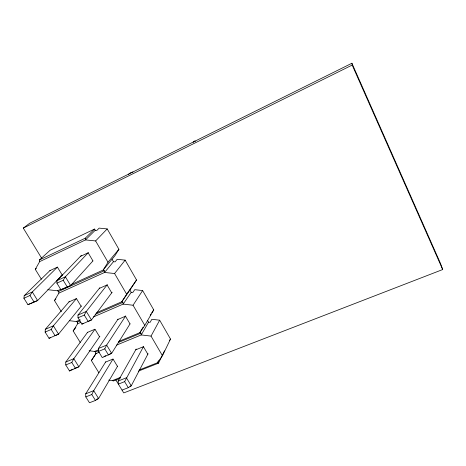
<?xml version="1.0" encoding="UTF-8"?>
<svg xmlns="http://www.w3.org/2000/svg" width="466" height="466" viewBox="0 0 466 466"><rect width="100%" height="100%" fill="white"/><g stroke="black" fill="none" stroke-linecap="round" stroke-linejoin="round"><path stroke-width="0.7" d="M99.875 336.248L78.847 366.783L69.539 370.988L65.758 364.954L65.788 362.035L87.649 332.188M92.903 260.943L70.669 285.541L60.9 289.701L56.91 283.153L57.003 280.631L81.364 255.397M81.457 305.906L58.535 334.134L49.035 338.304L45.138 332.095L45.301 329.34L69.533 301.234M62.293 274.992L37.63 300.529L27.925 304.659L23.912 298.269L24.215 295.689L50.229 270.303M136.194 349.011L118.125 381.048L118.416 384.095L124.632 381.654L143.505 346.553M139.322 369.934L157.531 362.734L162.459 355.721L170.504 339.056L159.663 320.2L151.846 319.292L150.116 322.344L148.543 322.157L147.582 320.503M138.315 371.146L158.51 363.171L164.481 350.822M158.481 360.789L157.531 362.734L158.51 363.171M117.636 366.101L98.594 398.517L95.478 400.422L89.472 402.752L85.796 396.892L91.802 394.533L93.707 390.665L112.999 359.1M130.072 323.835L111.636 353.356L102.27 357.597L98.512 351.422L104.751 348.848L106.65 345.096L125.733 315.861M148.089 353.7L131.249 385.813L128.278 387.677L122.075 390.089M65.758 364.954L71.787 362.466L73.82 358.703L94.901 329.322M162.459 355.721L151.036 336.103L159.663 320.2M112.172 292.24L91.458 319.95L81.888 324.144L78.02 317.795L84.282 315.068L86.315 311.439L107.302 284.65M41.358 279.21L35.288 269.331L39.645 261.63L85.505 239.908L95.239 230.256L96.858 230.42L99.165 228.113L107.203 228.917L118.912 249.287L115.032 255.572L103.178 270.041L71.38 284.476M148.543 322.157L141.233 334.932L116.552 345.114M118.545 341.496L139.893 332.654L144.792 325.379L153.739 309.896L142.625 290.551L134.738 289.677L132.822 292.491L131.231 292.316L129.921 290.05L136.55 279.984L125.144 260.133L117.182 259.294L115.079 261.863L113.471 261.688L112.125 259.37M143.05 327.214L139.893 332.654L140.924 333.167L141.233 334.932L151.036 336.103M61.343 311.702L54.481 300.541L58.885 293.114L104.588 272.447L113.471 261.688M45.138 332.095L51.19 329.462L53.363 325.821L76.308 298.741M118.912 249.287L107.996 262.212L103.178 270.041L104.32 270.717L104.588 272.447L114.589 273.525L126.641 294.221L121.783 301.77L96.701 312.639M80.228 342.417L73.174 330.942L77.624 323.777L80.921 322.35M56.91 283.153L63.201 280.276L65.38 276.781L88.359 252.578M85.796 396.892L85.703 393.817L105.753 361.791M98.856 372.707L91.383 360.556L95.874 353.642L99.211 352.267M144.792 325.379L133.055 305.236L142.625 290.551M23.912 298.269L29.987 295.485L32.305 291.972L57.475 267.065M91.383 360.556L96.107 353.473M98.512 351.422L98.338 348.539L118.044 319.111M150.198 315.167L150.984 313.997M151.776 312.826L153.739 309.896M131.231 292.316L123.152 304.106L93.462 316.932M126.641 294.221L136.55 279.984M129.921 290.05L121.783 301.77L122.867 302.358L123.152 304.106L133.055 305.236M169.315 340.757L170.504 339.056M73.174 330.942L75.836 327.516M114.589 273.525L125.144 260.133M78.02 317.795L77.973 315.086L99.8 287.796M54.481 300.541L55.92 298.962M95.239 230.256L94.546 229.062L85.266 238.202L85.505 239.908L95.612 240.945L107.203 228.917M35.288 269.331L36.325 268.369M39.645 261.63L39.47 259.935L50.171 250.23L94.546 229.062M41.8 258.461L23.3 228.095L29.643 223.272L351.906 63.248L440.487 263.441L442.7 269.546L123.74 392.92L115.813 379.907M69.539 370.988L70.395 370.377M23.3 228.095L352.185 65.071L351.906 63.248M81.888 324.144L83.117 323.538M49.035 338.304L50.479 337.605M39.47 259.935L85.266 238.202M49.885 270.635L57.417 267.123L62.223 275.068L60.97 275.645M80.379 256.416L88.156 252.788L92.932 260.908M24.215 295.689L32.305 291.972L37.63 300.529L27.925 304.659M57.003 280.631L65.38 276.781L70.669 285.541L60.9 289.701M47.812 289.701L57.464 290.79L60.778 289.287M57.464 290.79L58.687 291.401L104.32 270.717M68.939 301.921L76.447 298.578L81.125 306.313M99.328 288.39L107.075 284.936L111.724 292.84M45.301 329.34L53.363 325.821L58.535 334.134L55.081 335.695L51.19 329.462M77.973 315.086L86.315 311.439L91.458 319.95L88.15 321.447L84.282 315.068M69.411 320.701L76.238 321.511L80.199 319.793M76.238 321.511L77.403 322.041L80.041 320.905M95.192 314.34L122.867 302.358M87.497 332.392L94.982 329.206L99.538 336.743M117.776 319.513L125.488 316.233L130.02 323.922M65.788 362.035L73.82 358.703L78.847 366.783L74.164 368.699M98.338 348.539L106.65 345.096L111.636 353.356L109.085 354.405M89.117 350.77L94.528 351.44L98.53 349.78M94.528 351.44L95.635 351.894L98.297 350.793M118.282 342.533L140.924 333.167M70.82 370.068L72.824 369.247M103.976 356.496L105.893 355.709M105.578 362.07L113.034 359.047L117.473 366.387M135.734 349.82L143.423 346.704L147.833 354.195M108.741 380.134L112.347 380.6L120.444 377.396M120.135 378.328L113.401 380.984L112.347 380.6M85.703 393.817L93.707 390.665L98.594 398.517L96.59 399.292M118.125 381.048L126.397 377.786L131.249 385.813L129.979 386.308M29.987 295.485L33.995 301.904M71.787 362.466L75.568 368.519M91.802 394.533L95.478 400.422M63.201 280.276L67.186 286.846M104.751 348.848L108.508 355.045M124.632 381.654L128.278 387.677M95.612 240.945L107.996 262.212M352.185 65.071L442.7 269.546M95.635 351.894L95.874 353.642M77.403 322.041L77.624 323.777M58.687 291.401L58.885 293.114M193.186 142.375A30.424 3.652 -71.1 0 1 195.376 141.448M128.564 174.459A30.045 9.565 16.6 0 1 133.008 171.977"/></g></svg>
